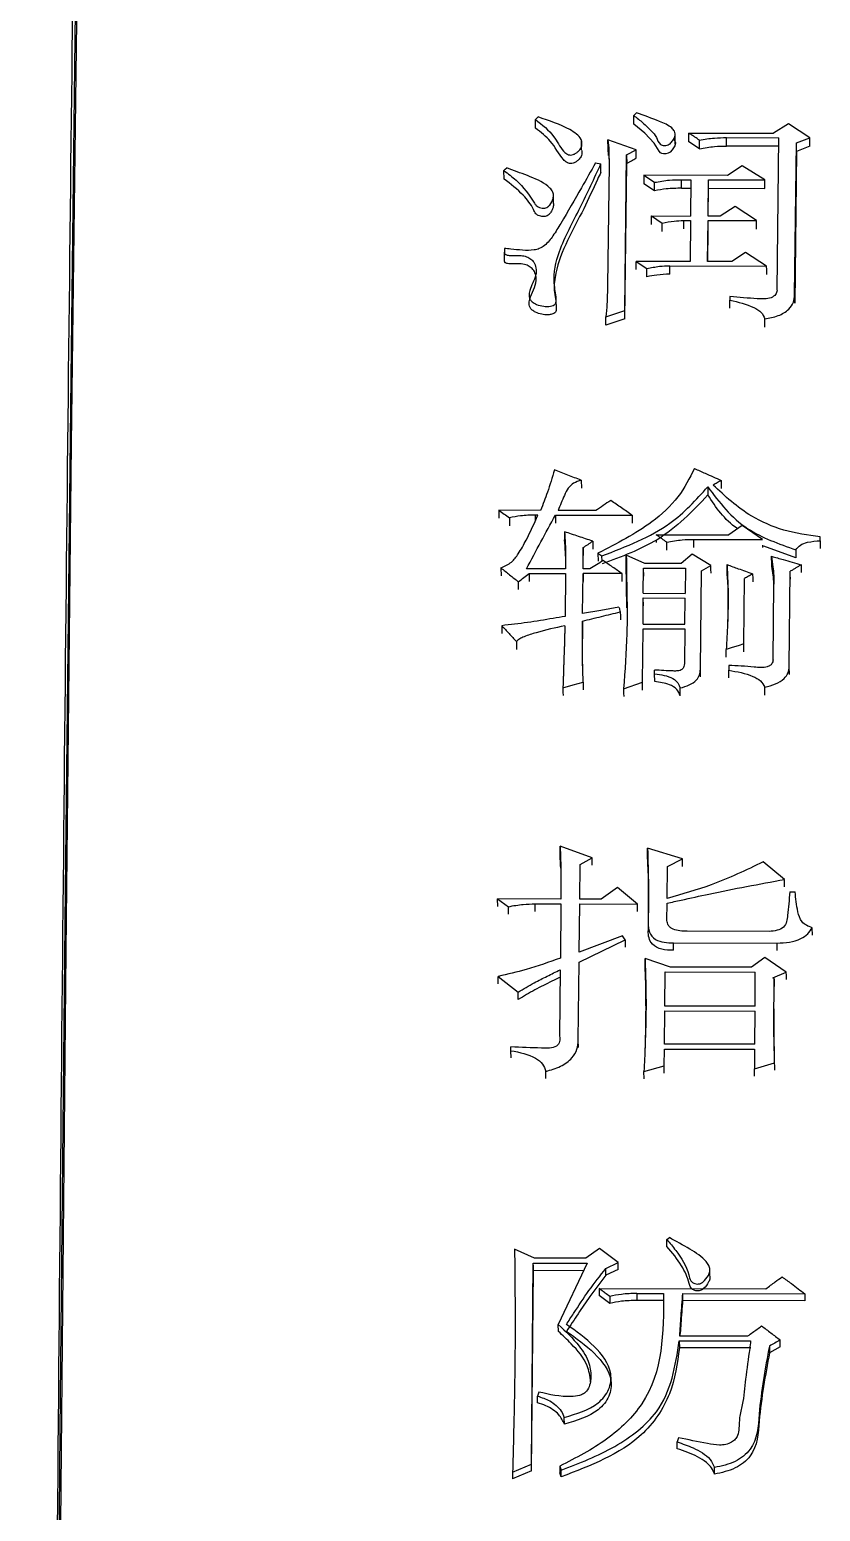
# Model space of a CAD drawing. Header units: millimetres. Extents: x 2448 to 4397, y 790 to 2168.
# Drawn here: x 2844.14 to 2849.86, y 1988.62 to 1999.34 of the extents above; entities that cross this region are included whole.
import ezdxf

# ---------------------------------------------------------------- set-up
doc = ezdxf.new("R2010")
doc.units = ezdxf.units.MM

msp = doc.modelspace()

# ---------------------------------------------------------------- linework, layer by layer
at = {"color": 7, "linetype": 'Continuous', "lineweight": 25}
for p, q in [((2847.803, 1998.627), (2847.802, 1998.689)), ((2848.514, 1998.657), (2848.513, 1998.719)), ((2849.632, 1998.659), (2849.524, 1998.59)), ((2849.787, 1998.558), (2849.632, 1998.659)), ((2848.136, 1998.471), (2848.136, 1998.533)), ((2848.53, 1998.471), (2848.326, 1998.542)), ((2848.327, 1998.48), (2848.326, 1998.542)), ((2848.813, 1998.51), (2848.813, 1998.572)), ((2848.911, 1998.591), (2849.524, 1998.59)), ((2848.911, 1998.529), (2848.911, 1998.591)), ((2848.989, 1998.478), (2848.911, 1998.529)), ((2848.989, 1998.478), (2848.988, 1998.54)), ((2849.183, 1998.559), (2849.563, 1998.558)), ((2849.184, 1998.497), (2849.183, 1998.559)), ((2849.55, 1997.454), (2849.563, 1998.558)), ((2849.676, 1997.421), (2849.689, 1998.52)), ((2849.689, 1998.52), (2849.787, 1998.558)), ((2849.689, 1998.458), (2849.689, 1998.52)), ((2848.331, 1998.43), (2848.327, 1998.48)), ((2848.449, 1997.307), (2848.461, 1998.433)), ((2848.461, 1998.433), (2848.53, 1998.471)), ((2848.461, 1998.433), (2848.462, 1998.371)), ((2849.563, 1998.496), (2849.184, 1998.497)), ((2849.689, 1998.458), (2849.677, 1997.361)), ((2849.787, 1998.496), (2849.689, 1998.458)), ((2847.575, 1998.259), (2847.574, 1998.32)), ((2848.237, 1998.376), (2848.276, 1998.37)), ((2848.276, 1998.308), (2848.276, 1998.37)), ((2848.334, 1998.363), (2848.324, 1997.489)), ((2848.449, 1997.246), (2848.462, 1998.371)), ((2849.298, 1998.355), (2849.19, 1998.285)), ((2849.462, 1998.252), (2849.298, 1998.355)), ((2848.586, 1998.286), (2848.663, 1998.235)), ((2849.19, 1998.285), (2848.586, 1998.286)), ((2848.664, 1998.174), (2848.587, 1998.225)), ((2848.664, 1998.174), (2848.663, 1998.235)), ((2848.858, 1998.254), (2848.926, 1998.254)), ((2848.859, 1998.192), (2848.858, 1998.254)), ((2848.926, 1998.254), (2848.923, 1997.991)), ((2849.05, 1997.991), (2849.053, 1998.253)), ((2849.053, 1998.253), (2849.462, 1998.252)), ((2849.054, 1998.192), (2849.053, 1998.253)), ((2847.933, 1998.081), (2847.933, 1998.143)), ((2848.859, 1998.192), (2848.926, 1998.192)), ((2849.051, 1997.991), (2849.054, 1998.192)), ((2849.054, 1998.192), (2849.462, 1998.191)), ((2848.641, 1997.992), (2848.718, 1997.94)), ((2848.641, 1997.992), (2848.923, 1997.991)), ((2848.642, 1997.93), (2848.641, 1997.992)), ((2849.138, 1997.99), (2849.05, 1997.991)), ((2849.246, 1998.061), (2849.138, 1997.99)), ((2849.4, 1997.958), (2849.246, 1998.061)), ((2848.874, 1997.959), (2848.923, 1997.959)), ((2848.875, 1997.898), (2848.874, 1997.959)), ((2848.923, 1997.959), (2848.92, 1997.662)), ((2849.046, 1997.662), (2849.05, 1997.959)), ((2849.048, 1997.662), (2849.05, 1997.897)), ((2849.05, 1997.959), (2849.4, 1997.958)), ((2847.577, 1997.756), (2847.577, 1997.73)), ((2847.578, 1997.669), (2847.577, 1997.73)), ((2848.53, 1997.663), (2848.608, 1997.611)), ((2848.92, 1997.662), (2848.53, 1997.663)), ((2848.531, 1997.603), (2848.53, 1997.663)), ((2849.222, 1997.662), (2849.046, 1997.662)), ((2849.32, 1997.726), (2849.222, 1997.662)), ((2849.474, 1997.629), (2849.32, 1997.726)), ((2848.773, 1997.63), (2849.474, 1997.629)), ((2848.774, 1997.57), (2848.773, 1997.63)), ((2849.209, 1997.409), (2849.209, 1997.383)), ((2849.209, 1997.323), (2849.209, 1997.383)), ((2849.677, 1997.361), (2849.676, 1997.421)), ((2848.312, 1997.261), (2848.449, 1997.307)), ((2848.312, 1997.201), (2848.312, 1997.261)), ((2848.449, 1997.246), (2848.312, 1997.201)), ((2848.133, 1996.079), (2848.134, 1996.021)), ((2847.839, 1995.86), (2847.537, 1995.861)), ((2847.537, 1995.861), (2847.538, 1995.803)), ((2848.238, 1995.859), (2847.966, 1995.86)), ((2847.615, 1995.807), (2847.615, 1995.749)), ((2847.819, 1995.827), (2847.8, 1995.827)), ((2847.8, 1995.827), (2847.8, 1995.786)), ((2847.946, 1995.826), (2848.501, 1995.825)), ((2849.298, 1995.75), (2849.2, 1995.683)), ((2849.443, 1995.649), (2849.298, 1995.75)), ((2848.013, 1995.706), (2848.013, 1995.648)), ((2848.674, 1995.684), (2849.2, 1995.683)), ((2848.675, 1995.646), (2848.675, 1995.627)), ((2848.752, 1995.572), (2848.752, 1995.63)), ((2848.947, 1995.65), (2849.443, 1995.649)), ((2848.947, 1995.593), (2848.947, 1995.65)), ((2849.862, 1995.641), (2849.862, 1995.668)), ((2849.863, 1995.61), (2849.862, 1995.668)), ((2849.862, 1995.641), (2849.862, 1995.584)), ((2848.146, 1995.437), (2848.148, 1995.591)), ((2848.254, 1995.551), (2848.283, 1995.531)), ((2848.254, 1995.551), (2848.255, 1995.494)), ((2848.284, 1995.492), (2848.283, 1995.531)), ((2848.594, 1995.476), (2848.459, 1995.537)), ((2848.936, 1995.543), (2848.857, 1995.476)), ((2849.071, 1995.462), (2848.936, 1995.543)), ((2849.444, 1995.608), (2849.444, 1995.591)), ((2849.686, 1995.517), (2849.453, 1995.602)), ((2849.511, 1995.47), (2849.51, 1995.528)), ((2847.552, 1995.445), (2847.553, 1995.388)), ((2848.02, 1995.437), (2847.737, 1995.438)), ((2848.195, 1995.437), (2848.146, 1995.437)), ((2848.463, 1995.156), (2848.459, 1995.479)), ((2848.582, 1995.261), (2848.584, 1995.443)), ((2848.584, 1995.443), (2848.886, 1995.442)), ((2848.585, 1995.385), (2848.584, 1995.443)), ((2848.857, 1995.476), (2848.594, 1995.476)), ((2848.886, 1995.442), (2848.884, 1995.26)), ((2848.995, 1994.711), (2849.003, 1995.422)), ((2849.003, 1995.422), (2849.071, 1995.462)), ((2849.189, 1995.411), (2849.188, 1995.468)), ((2849.19, 1995.36), (2849.189, 1995.411)), ((2849.638, 1994.73), (2849.645, 1995.42)), ((2847.756, 1995.404), (2848.019, 1995.404)), ((2848.019, 1995.404), (2848.016, 1995.093)), ((2848.143, 1995.113), (2848.146, 1995.403)), ((2848.428, 1995.403), (2848.146, 1995.403)), ((2848.146, 1995.403), (2848.146, 1995.346)), ((2848.429, 1995.346), (2848.428, 1995.403)), ((2849.309, 1994.894), (2849.314, 1995.367)), ((2849.522, 1994.778), (2849.527, 1995.326)), ((2848.58, 1995.038), (2848.582, 1995.227)), ((2848.582, 1995.261), (2848.884, 1995.26)), ((2848.582, 1995.227), (2848.884, 1995.226)), ((2848.583, 1995.17), (2848.582, 1995.227)), ((2848.882, 1995.037), (2848.884, 1995.226)), ((2848.143, 1995.002), (2848.142, 1994.932)), ((2848.576, 1994.616), (2848.58, 1995.004)), ((2848.58, 1995.038), (2848.882, 1995.037)), ((2848.58, 1995.004), (2848.882, 1995.003)), ((2848.58, 1994.947), (2848.58, 1995.004)), ((2848.882, 1995.003), (2848.879, 1994.752)), ((2849.182, 1994.797), (2849.182, 1994.853)), ((2848.664, 1994.678), (2848.664, 1994.705)), ((2848.665, 1994.622), (2848.664, 1994.678)), ((2848.996, 1994.655), (2848.995, 1994.711)), ((2849.2, 1994.738), (2849.2, 1994.704)), ((2849.2, 1994.648), (2849.2, 1994.704)), ((2849.639, 1994.673), (2849.638, 1994.73)), ((2848.147, 1994.617), (2848.148, 1994.561)), ((2848.439, 1994.569), (2848.576, 1994.616)), ((2848.849, 1994.519), (2848.848, 1994.575)), ((2848.213, 1993.346), (2847.98, 1993.43)), ((2847.983, 1993.282), (2847.98, 1993.375)), ((2848.865, 1993.338), (2848.613, 1993.415)), ((2848.122, 1993.047), (2848.125, 1993.298)), ((2848.125, 1993.298), (2848.213, 1993.346)), ((2848.616, 1993.257), (2848.613, 1993.36)), ((2848.755, 1993.052), (2848.757, 1993.282)), ((2848.757, 1993.282), (2848.865, 1993.338)), ((2848.758, 1993.228), (2848.757, 1993.282)), ((2849.603, 1993.19), (2849.449, 1993.316)), ((2848.396, 1993.13), (2848.278, 1993.046)), ((2848.54, 1993.011), (2848.396, 1993.13)), ((2849.641, 1993.099), (2849.68, 1993.099)), ((2847.528, 1993.048), (2847.606, 1992.992)), ((2847.986, 1993.047), (2847.528, 1993.048)), ((2847.529, 1992.994), (2847.528, 1993.048)), ((2847.606, 1992.938), (2847.606, 1992.992)), ((2847.801, 1993.013), (2847.986, 1993.012)), ((2847.801, 1992.958), (2847.801, 1993.013)), ((2847.986, 1993.012), (2847.982, 1992.62)), ((2848.118, 1992.662), (2848.122, 1993.012)), ((2848.278, 1993.046), (2848.122, 1993.047)), ((2848.122, 1993.012), (2848.54, 1993.011)), ((2848.753, 1992.892), (2848.755, 1993.017)), ((2848.617, 1992.871), (2848.618, 1992.817)), ((2849.805, 1992.787), (2849.804, 1992.84)), ((2848.431, 1992.78), (2848.118, 1992.662)), ((2848.118, 1992.591), (2848.45, 1992.752)), ((2848.45, 1992.752), (2848.431, 1992.78)), ((2848.801, 1992.73), (2849.55, 1992.729)), ((2848.801, 1992.677), (2848.801, 1992.73)), ((2849.493, 1992.813), (2848.899, 1992.814)), ((2849.551, 1992.675), (2849.55, 1992.729)), ((2849.462, 1992.624), (2849.364, 1992.554)), ((2849.616, 1992.518), (2849.462, 1992.624)), ((2847.981, 1992.535), (2847.976, 1992.055)), ((2848.112, 1992.027), (2848.118, 1992.591)), ((2848.779, 1992.555), (2848.595, 1992.618)), ((2848.738, 1992.273), (2848.74, 1992.52)), ((2848.74, 1992.52), (2849.392, 1992.518)), ((2848.741, 1992.466), (2848.74, 1992.52)), ((2849.364, 1992.554), (2848.779, 1992.555)), ((2849.39, 1992.272), (2849.392, 1992.518)), ((2849.519, 1992.476), (2849.616, 1992.518)), ((2847.533, 1992.487), (2847.678, 1992.374)), ((2847.533, 1992.434), (2847.533, 1992.487)), ((2849.528, 1992.469), (2849.519, 1992.476)), ((2848.735, 1991.997), (2848.738, 1992.238)), ((2849.39, 1992.272), (2848.738, 1992.273)), ((2848.738, 1992.238), (2849.39, 1992.236)), ((2848.738, 1992.185), (2848.738, 1992.238)), ((2849.388, 1991.996), (2849.39, 1992.236)), ((2847.625, 1991.95), (2847.625, 1991.978)), ((2848.113, 1991.974), (2848.112, 1992.027)), ((2849.388, 1991.996), (2848.735, 1991.997)), ((2847.626, 1991.897), (2847.625, 1991.95)), ((2848.734, 1991.841), (2848.735, 1991.962)), ((2848.735, 1991.962), (2849.387, 1991.96)), ((2848.736, 1991.909), (2848.735, 1991.962)), ((2849.387, 1991.96), (2849.386, 1991.818)), ((2847.877, 1991.748), (2847.877, 1991.8)), ((2848.587, 1991.799), (2848.734, 1991.841)), ((2848.588, 1991.746), (2848.587, 1991.799)), ((2849.386, 1991.818), (2849.532, 1991.861)), ((2849.386, 1991.766), (2849.386, 1991.818)), ((2848.752, 1990.583), (2848.771, 1990.597)), ((2847.796, 1990.448), (2847.651, 1990.513)), ((2848.264, 1990.519), (2848.166, 1990.447)), ((2848.4, 1990.417), (2848.264, 1990.519)), ((2847.774, 1988.958), (2847.786, 1990.412)), ((2847.786, 1990.412), (2848.176, 1990.411)), ((2848.166, 1990.447), (2847.796, 1990.448)), ((2848.176, 1990.411), (2847.967, 1989.968)), ((2848.312, 1990.374), (2848.4, 1990.417)), ((2849.062, 1990.371), (2849.062, 1990.375)), ((2847.774, 1988.909), (2847.787, 1990.361)), ((2847.787, 1990.361), (2848.152, 1990.36)), ((2848.4, 1990.367), (2848.312, 1990.324)), ((2849.063, 1990.324), (2849.062, 1990.359)), ((2848.262, 1990.229), (2849.469, 1990.227)), ((2848.34, 1990.121), (2848.262, 1990.179)), ((2848.339, 1990.171), (2848.34, 1990.121)), ((2848.534, 1990.192), (2848.729, 1990.192)), ((2848.534, 1990.192), (2848.535, 1990.142)), ((2848.865, 1990.192), (2849.751, 1990.19)), ((2848.865, 1990.192), (2848.866, 1990.141)), ((2848.729, 1990.142), (2848.535, 1990.142)), ((2849.751, 1990.14), (2848.866, 1990.141)), ((2847.968, 1989.918), (2847.967, 1989.968)), ((2848.842, 1989.85), (2849.358, 1989.849)), ((2848.842, 1989.85), (2848.843, 1989.8)), ((2848.843, 1989.886), (2849.339, 1989.885)), ((2849.359, 1989.799), (2848.843, 1989.8)), ((2849.494, 1989.812), (2849.495, 1989.762)), ((2849.573, 1989.806), (2849.495, 1989.762)), ((2848.349, 1989.534), (2848.349, 1989.584)), ((2847.827, 1989.479), (2847.817, 1989.45)), ((2847.817, 1989.401), (2847.817, 1989.45)), ((2848.011, 1989.247), (2848.01, 1989.296)), ((2848.836, 1989.147), (2848.826, 1989.118)), ((2847.637, 1988.899), (2847.774, 1988.958)), ((2847.774, 1988.909), (2847.637, 1988.851)), ((2847.978, 1988.943), (2847.987, 1988.913)), ((2847.988, 1988.865), (2847.979, 1988.894)), ((2847.988, 1988.865), (2847.987, 1988.913)), ((2849.098, 1988.884), (2849.097, 1988.933))]:
    msp.add_line(p, q, dxfattribs=at)
at = {"color": 7, "linetype": 'Continuous', "lineweight": 25, "flags": 128}
for points in [[(2845.013, 2019.676), (2844.964, 2019.508), (2844.914, 2019.006), (2844.864, 2018.17), (2844.814, 2017.007), (2844.764, 2015.519), (2844.715, 2013.716), (2844.667, 2011.604), (2844.619, 2009.195), (2844.572, 2006.499), (2844.527, 2003.528), (2844.483, 2000.297), (2844.441, 1996.821), (2844.401, 1993.115), (2844.363, 1989.198), (2844.328, 1985.087), (2844.295, 1980.802), (2844.264, 1976.362), (2844.236, 1971.789), (2844.212, 1967.103), (2844.19, 1962.326), (2844.171, 1957.481), (2844.156, 1952.591), (2844.144, 1947.677)], [(2845.011, 2018.975), (2844.963, 2018.809), (2844.914, 2018.311), (2844.864, 2017.484), (2844.815, 2016.332), (2844.765, 2014.859), (2844.717, 2013.073), (2844.668, 2010.982), (2844.621, 2008.596), (2844.575, 2005.926), (2844.53, 2002.985), (2844.487, 1999.785), (2844.445, 1996.343), (2844.406, 1992.673), (2844.368, 1988.794), (2844.333, 1984.723), (2844.3, 1980.48), (2844.27, 1976.083), (2844.243, 1971.554), (2844.218, 1966.914), (2844.205, 1964.249)], [(2848.513, 1998.719), (2848.523, 1998.728), (2848.533, 1998.738)], [(2847.802, 1998.689), (2847.807, 1998.694), (2847.815, 1998.701), (2847.822, 1998.708)], [(2848.802, 1998.55), (2848.806, 1998.546), (2848.814, 1998.522), (2848.81, 1998.5), (2848.791, 1998.469), (2848.777, 1998.453), (2848.763, 1998.445), (2848.745, 1998.44), (2848.728, 1998.44), (2848.716, 1998.443), (2848.706, 1998.449), (2848.696, 1998.461), (2848.661, 1998.519), (2848.594, 1998.591), (2848.514, 1998.657), (2848.514, 1998.657)], [(2849.787, 1998.496), (2849.787, 1998.53), (2849.787, 1998.558)], [(2848.53, 1998.409), (2848.53, 1998.444), (2848.53, 1998.471)], [(2847.574, 1998.32), (2847.584, 1998.33), (2847.594, 1998.34)], [(2848.586, 1998.286), (2848.586, 1998.252), (2848.587, 1998.225)], [(2849.462, 1998.191), (2849.462, 1998.225), (2849.462, 1998.252)], [(2848.719, 1997.879), (2848.719, 1997.894), (2848.719, 1997.909), (2848.718, 1997.94)], [(2849.05, 1997.897), (2849.05, 1997.932), (2849.05, 1997.959)], [(2849.401, 1997.897), (2849.4, 1997.931), (2849.4, 1997.958)], [(2848.608, 1997.551), (2848.608, 1997.566), (2848.608, 1997.581), (2848.608, 1997.611)], [(2849.475, 1997.568), (2849.475, 1997.602), (2849.474, 1997.629)], [(2848.449, 1997.246), (2848.449, 1997.28), (2848.449, 1997.307)], [(2849.461, 1997.186), (2849.461, 1997.203), (2849.461, 1997.22), (2849.46, 1997.246)], [(2849.146, 1996.077), (2849.146, 1996.044), (2849.146, 1996.019)], [(2849.048, 1996.031), (2849.048, 1996.01), (2849.049, 1995.973)], [(2847.946, 1995.826), (2847.946, 1995.794), (2847.946, 1995.768)], [(2848.501, 1995.825), (2848.501, 1995.792), (2848.501, 1995.767)], [(2848.216, 1995.638), (2848.217, 1995.606), (2848.217, 1995.581)], [(2848.148, 1995.591), (2848.148, 1995.559), (2848.148, 1995.534)], [(2848.459, 1995.48), (2848.459, 1995.512), (2848.459, 1995.537)], [(2849.686, 1995.575), (2849.686, 1995.546), (2849.686, 1995.517)], [(2849.003, 1995.364), (2849.003, 1995.396), (2849.003, 1995.422)], [(2849.072, 1995.405), (2849.071, 1995.436), (2849.071, 1995.462)], [(2849.646, 1995.363), (2849.645, 1995.395), (2849.645, 1995.42)], [(2849.724, 1995.467), (2849.724, 1995.435), (2849.724, 1995.41)], [(2847.678, 1995.344), (2847.678, 1995.311), (2847.678, 1995.287)], [(2847.756, 1995.404), (2847.757, 1995.372), (2847.757, 1995.347)], [(2849.314, 1995.31), (2849.314, 1995.342), (2849.314, 1995.367)], [(2849.372, 1995.401), (2849.373, 1995.368), (2849.373, 1995.343)], [(2848.406, 1995.16), (2848.274, 1995.137), (2848.143, 1995.113)], [(2848.415, 1995.126), (2848.416, 1995.094), (2848.416, 1995.069)], [(2847.558, 1995.026), (2847.558, 1994.994), (2847.558, 1994.97)], [(2848.142, 1995.059), (2848.143, 1995.027), (2848.143, 1995.002)], [(2847.664, 1994.911), (2847.664, 1994.889), (2847.664, 1994.871), (2847.664, 1994.854)], [(2849.309, 1994.894), (2849.267, 1994.881), (2849.224, 1994.867), (2849.182, 1994.853)], [(2849.309, 1994.837), (2849.309, 1994.869), (2849.309, 1994.894)], [(2848.001, 1994.577), (2848.074, 1994.597), (2848.147, 1994.617)], [(2848.001, 1994.577), (2848.001, 1994.545), (2848.002, 1994.521)], [(2848.439, 1994.569), (2848.439, 1994.537), (2848.44, 1994.513)], [(2848.576, 1994.56), (2848.576, 1994.592), (2848.576, 1994.616)], [(2849.462, 1994.524), (2849.462, 1994.54), (2849.462, 1994.556), (2849.461, 1994.58)], [(2847.98, 1993.376), (2847.98, 1993.406), (2847.98, 1993.43)], [(2848.613, 1993.36), (2848.613, 1993.391), (2848.613, 1993.415)], [(2848.125, 1993.243), (2848.125, 1993.274), (2848.125, 1993.298)], [(2848.213, 1993.292), (2848.213, 1993.322), (2848.213, 1993.346)], [(2848.865, 1993.283), (2848.865, 1993.314), (2848.865, 1993.338)], [(2849.604, 1993.136), (2849.604, 1993.166), (2849.603, 1993.19)], [(2848.122, 1992.958), (2848.122, 1992.988), (2848.122, 1993.012)], [(2848.541, 1992.957), (2848.541, 1992.987), (2848.54, 1993.011)], [(2848.755, 1992.964), (2848.755, 1992.994), (2848.755, 1993.017)], [(2848.45, 1992.752), (2848.451, 1992.722), (2848.451, 1992.698)], [(2848.118, 1992.538), (2848.118, 1992.568), (2848.118, 1992.591)], [(2848.596, 1992.565), (2848.595, 1992.595), (2848.595, 1992.618)], [(2849.617, 1992.464), (2849.617, 1992.494), (2849.616, 1992.518)], [(2849.528, 1992.469), (2849.529, 1992.439), (2849.529, 1992.415)], [(2847.678, 1992.321), (2847.678, 1992.351), (2847.678, 1992.374)], [(2848.734, 1991.788), (2848.734, 1991.818), (2848.734, 1991.841)], [(2849.533, 1991.808), (2849.533, 1991.837), (2849.532, 1991.861)], [(2848.752, 1990.532), (2848.752, 1990.55), (2848.752, 1990.566), (2848.752, 1990.583)], [(2847.787, 1990.361), (2847.787, 1990.389), (2847.786, 1990.412)], [(2848.312, 1990.324), (2848.312, 1990.352), (2848.312, 1990.374)], [(2848.4, 1990.367), (2848.4, 1990.395), (2848.4, 1990.417)], [(2848.262, 1990.229), (2848.262, 1990.201), (2848.262, 1990.179)], [(2849.751, 1990.19), (2849.751, 1990.162), (2849.751, 1990.14)], [(2849.573, 1989.806), (2849.573, 1989.834), (2849.573, 1989.856)], [(2848.827, 1989.069), (2848.827, 1989.089), (2848.827, 1989.103), (2848.826, 1989.118)], [(2847.637, 1988.899), (2847.637, 1988.872), (2847.637, 1988.851)], [(2847.774, 1988.909), (2847.774, 1988.937), (2847.774, 1988.958)], [(2847.978, 1988.943), (2847.978, 1988.923), (2847.978, 1988.909), (2847.979, 1988.894)]]:
    msp.add_lwpolyline(points, dxfattribs=at)
at = {"color": 7, "linetype": 'Continuous', "lineweight": 25}
for points, knots in [([(2844.203, 1964.251), (2844.205, 1964.71), (2844.213, 1967.005), (2844.231, 1971.095), (2844.26, 1976.414), (2844.295, 1982.086), (2844.34, 1987.994), (2844.394, 1993.967), (2844.453, 1999.443), (2844.517, 2004.331), (2844.585, 2008.591), (2844.649, 2011.858), (2844.709, 2014.274), (2844.763, 2016.022), (2844.815, 2017.294), (2844.865, 2018.151), (2844.897, 2018.403), (2844.912, 2018.529)], [0, 0, 0, 0, 0.015982, 0.079971, 0.143956, 0.207938, 0.29112, 0.374568, 0.45775, 0.540927, 0.624368, 0.707543, 0.76895, 0.830357, 0.891763, 0.945879, 1, 1, 1, 1]), ([(2848.513, 1998.719), (2848.536, 1998.701), (2848.581, 1998.667), (2848.634, 1998.613), (2848.682, 1998.563), (2848.689, 1998.518), (2848.718, 1998.503), (2848.732, 1998.501), (2848.747, 1998.502), (2848.763, 1998.506), (2848.781, 1998.518), (2848.796, 1998.539), (2848.811, 1998.563), (2848.815, 1998.586), (2848.807, 1998.608), (2848.775, 1998.644), (2848.677, 1998.687), (2848.588, 1998.718), (2848.533, 1998.738)], [0, 0, 0, 0, 0.11025, 0.220613, 0.306365, 0.392066, 0.407422, 0.422691, 0.438422, 0.457312, 0.47661, 0.520447, 0.566361, 0.595994, 0.625591, 0.668033, 0.79212, 1, 1, 1, 1]), ([(2847.802, 1998.689), (2847.851, 1998.651), (2847.938, 1998.583), (2847.979, 1998.486), (2848.022, 1998.444), (2848.04, 1998.434), (2848.057, 1998.431), (2848.077, 1998.435), (2848.095, 1998.445), (2848.116, 1998.461), (2848.134, 1998.484), (2848.14, 1998.515), (2848.133, 1998.551), (2848.101, 1998.587), (2848, 1998.647), (2847.901, 1998.681), (2847.822, 1998.708)], [0, 0, 0, 0, 0.207445, 0.367023, 0.400476, 0.416337, 0.431069, 0.451264, 0.473853, 0.497027, 0.538182, 0.578155, 0.61945, 0.68156, 0.746314, 1, 1, 1, 1]), ([(2848.135, 1998.468), (2848.137, 1998.463), (2848.14, 1998.448), (2848.134, 1998.422), (2848.117, 1998.399), (2848.096, 1998.383), (2848.077, 1998.374), (2848.058, 1998.369), (2848.04, 1998.373), (2848.022, 1998.382), (2847.971, 1998.434), (2847.928, 1998.53), (2847.841, 1998.597), (2847.803, 1998.627)], [0, 0, 0, 0, 0.035562, 0.102229, 0.170886, 0.209559, 0.247268, 0.280992, 0.305593, 0.332071, 0.387895, 0.727067, 1, 1, 1, 1]), ([(2848.326, 1998.542), (2848.329, 1998.517), (2848.333, 1998.474), (2848.334, 1998.415), (2848.334, 1998.381), (2848.334, 1998.363)], [0, 0, 0, 0, 0.424764, 0.712353, 1, 1, 1, 1]), ([(2848.988, 1998.54), (2848.977, 1998.548), (2848.959, 1998.56), (2848.933, 1998.577), (2848.918, 1998.586), (2848.911, 1998.591)], [0, 0, 0, 0, 0.429625, 0.714812, 1, 1, 1, 1]), ([(2848.988, 1998.54), (2849.024, 1998.546), (2849.088, 1998.558), (2849.154, 1998.558), (2849.183, 1998.559)], [0, 0, 0, 0, 0.558776, 1, 1, 1, 1]), ([(2848.332, 1998.431), (2848.332, 1998.426), (2848.333, 1998.418), (2848.334, 1998.403), (2848.334, 1998.395)], [0, 0, 0, 0, 0.471787, 1, 1, 1, 1]), ([(2848.989, 1998.478), (2849.025, 1998.485), (2849.089, 1998.496), (2849.155, 1998.497), (2849.184, 1998.497)], [0, 0, 0, 0, 0.558764, 1, 1, 1, 1]), ([(2847.574, 1998.32), (2847.604, 1998.298), (2847.696, 1998.228), (2847.763, 1998.137), (2847.805, 1998.068), (2847.821, 1998.056), (2847.84, 1998.049), (2847.86, 1998.047), (2847.878, 1998.05), (2847.893, 1998.057), (2847.915, 1998.079), (2847.93, 1998.111), (2847.935, 1998.149), (2847.921, 1998.181), (2847.865, 1998.234), (2847.748, 1998.283), (2847.644, 1998.321), (2847.594, 1998.34)], [0, 0, 0, 0, 0.119808, 0.362714, 0.384884, 0.403722, 0.422541, 0.442763, 0.457199, 0.471691, 0.493109, 0.555254, 0.595863, 0.636527, 0.677966, 0.845448, 1, 1, 1, 1]), ([(2848.237, 1998.376), (2848.203, 1998.316), (2848.121, 1998.17), (2848.018, 1997.993), (2847.934, 1997.852), (2847.884, 1997.788), (2847.834, 1997.754), (2847.75, 1997.735), (2847.664, 1997.749), (2847.593, 1997.755), (2847.577, 1997.756)], [0, 0, 0, 0, 0.222412, 0.541081, 0.653754, 0.747275, 0.787579, 0.820297, 0.961594, 1, 1, 1, 1]), ([(2847.577, 1997.73), (2847.577, 1997.727), (2847.577, 1997.722), (2847.581, 1997.715), (2847.588, 1997.711), (2847.603, 1997.706), (2847.641, 1997.705), (2847.688, 1997.709), (2847.738, 1997.698), (2847.77, 1997.681), (2847.795, 1997.653), (2847.81, 1997.612), (2847.805, 1997.541), (2847.764, 1997.477), (2847.754, 1997.418), (2847.76, 1997.389), (2847.779, 1997.367), (2847.814, 1997.348), (2847.856, 1997.337), (2847.895, 1997.336), (2847.92, 1997.34), (2847.936, 1997.346), (2847.946, 1997.355), (2847.953, 1997.37), (2847.952, 1997.421), (2847.923, 1997.543), (2847.975, 1997.773), (2848.13, 1998.051), (2848.227, 1998.264), (2848.276, 1998.37)], [0, 0, 0, 0, 0.0052428, 0.0088119, 0.0123894, 0.0172583, 0.0298938, 0.0614916, 0.0792114, 0.097026, 0.1135127, 0.138259, 0.1710353, 0.2386743, 0.2617878, 0.2757153, 0.289765, 0.3069364, 0.3314566, 0.3476443, 0.3575625, 0.3649093, 0.3710978, 0.3772725, 0.3929236, 0.4604534, 0.5968423, 0.798417, 1, 1, 1, 1]), ([(2848.276, 1998.308), (2848.267, 1998.291), (2848.225, 1998.203), (2848.117, 1997.96), (2847.96, 1997.701), (2847.931, 1997.453), (2847.953, 1997.364), (2847.953, 1997.31), (2847.947, 1997.295), (2847.936, 1997.286), (2847.918, 1997.278), (2847.887, 1997.275), (2847.846, 1997.279), (2847.806, 1997.291), (2847.777, 1997.309), (2847.761, 1997.328), (2847.754, 1997.356), (2847.765, 1997.423), (2847.814, 1997.494), (2847.806, 1997.569), (2847.787, 1997.604), (2847.759, 1997.628), (2847.721, 1997.643), (2847.68, 1997.646), (2847.646, 1997.645), (2847.621, 1997.644), (2847.603, 1997.646), (2847.591, 1997.649), (2847.583, 1997.653), (2847.579, 1997.659), (2847.577, 1997.665), (2847.578, 1997.668), (2847.578, 1997.669)], [0, 0, 0, 0, 0.033613, 0.168016, 0.46091, 0.534268, 0.607708, 0.621577, 0.628483, 0.635455, 0.643211, 0.655153, 0.675417, 0.696944, 0.711698, 0.724171, 0.736599, 0.760592, 0.843792, 0.871724, 0.893184, 0.910347, 0.927548, 0.948677, 0.962951, 0.972328, 0.982041, 0.986446, 0.990201, 0.993975, 0.998552, 1, 1, 1, 1]), ([(2848.462, 1998.371), (2848.467, 1998.375), (2848.479, 1998.381), (2848.502, 1998.394), (2848.519, 1998.403), (2848.53, 1998.409)], [0, 0, 0, 0, 0.25013, 0.500259, 1, 1, 1, 1]), ([(2847.932, 1998.081), (2847.932, 1998.072), (2847.931, 1998.05), (2847.917, 1998.024), (2847.902, 1998.003), (2847.888, 1997.993), (2847.873, 1997.988), (2847.857, 1997.986), (2847.839, 1997.989), (2847.82, 1997.995), (2847.799, 1998.012), (2847.778, 1998.066), (2847.708, 1998.156), (2847.623, 1998.221), (2847.575, 1998.259)], [0, 0, 0, 0, 0.060259, 0.138923, 0.17703, 0.206684, 0.23026, 0.253753, 0.281096, 0.314391, 0.348773, 0.422178, 0.66904, 1, 1, 1, 1]), ([(2848.663, 1998.235), (2848.699, 1998.241), (2848.763, 1998.253), (2848.829, 1998.253), (2848.858, 1998.254)], [0, 0, 0, 0, 0.558777, 1, 1, 1, 1]), ([(2848.859, 1998.192), (2848.822, 1998.192), (2848.756, 1998.19), (2848.692, 1998.179), (2848.664, 1998.174)], [0, 0, 0, 0, 0.5611545, 1, 1, 1, 1]), ([(2848.718, 1997.94), (2848.747, 1997.946), (2848.798, 1997.956), (2848.851, 1997.958), (2848.874, 1997.959)], [0, 0, 0, 0, 0.558805, 1, 1, 1, 1]), ([(2848.608, 1997.611), (2848.638, 1997.617), (2848.692, 1997.629), (2848.749, 1997.63), (2848.773, 1997.63)], [0, 0, 0, 0, 0.5584671, 1, 1, 1, 1]), ([(2848.774, 1997.57), (2848.742, 1997.569), (2848.686, 1997.567), (2848.632, 1997.556), (2848.608, 1997.551)], [0, 0, 0, 0, 0.561411, 1, 1, 1, 1]), ([(2848.324, 1997.489), (2848.323, 1997.466), (2848.322, 1997.421), (2848.319, 1997.346), (2848.314, 1997.292), (2848.312, 1997.261)], [0, 0, 0, 0, 0.296393, 0.592797, 1, 1, 1, 1]), ([(2849.55, 1997.454), (2849.548, 1997.443), (2849.542, 1997.422), (2849.507, 1997.395), (2849.457, 1997.391), (2849.357, 1997.394), (2849.275, 1997.402), (2849.209, 1997.409)], [0, 0, 0, 0, 0.110295, 0.22516, 0.356136, 0.488604, 1, 1, 1, 1]), ([(2849.209, 1997.383), (2849.268, 1997.368), (2849.35, 1997.348), (2849.441, 1997.297), (2849.454, 1997.262), (2849.46, 1997.246)], [0, 0, 0, 0, 0.57373, 0.792061, 1, 1, 1, 1]), ([(2849.46, 1997.246), (2849.494, 1997.252), (2849.559, 1997.265), (2849.634, 1997.309), (2849.672, 1997.366), (2849.675, 1997.403), (2849.676, 1997.421)], [0, 0, 0, 0, 0.293489, 0.575839, 0.789536, 1, 1, 1, 1]), ([(2848.952, 1996.164), (2848.917, 1996.094), (2848.845, 1995.951), (2848.611, 1995.733), (2848.391, 1995.621), (2848.254, 1995.551)], [0, 0, 0, 0, 0.271764, 0.5504411, 1, 1, 1, 1]), ([(2848.952, 1996.164), (2848.978, 1996.152), (2849.023, 1996.132), (2849.088, 1996.103), (2849.126, 1996.086), (2849.146, 1996.077)], [0, 0, 0, 0, 0.399048, 0.699524, 1, 1, 1, 1]), ([(2847.939, 1996.153), (2847.923, 1996.099), (2847.9, 1996.023), (2847.865, 1995.926), (2847.848, 1995.882), (2847.839, 1995.86)], [0, 0, 0, 0, 0.545268, 0.772598, 1, 1, 1, 1]), ([(2848.133, 1996.079), (2848.101, 1996.091), (2848.036, 1996.116), (2847.972, 1996.141), (2847.939, 1996.153)], [0, 0, 0, 0, 0.4999988, 1, 1, 1, 1]), ([(2848.133, 1996.079), (2848.114, 1996.073), (2848.076, 1996.06), (2848.033, 1996.02), (2848.012, 1995.969), (2847.987, 1995.915), (2847.973, 1995.878), (2847.966, 1995.86)], [0, 0, 0, 0, 0.1790381, 0.3504249, 0.5675368, 0.7839105, 1, 1, 1, 1]), ([(2849.146, 1996.077), (2849.136, 1996.072), (2849.116, 1996.06), (2849.097, 1996.049), (2849.087, 1996.044)], [0, 0, 0, 0, 0.500058, 1, 1, 1, 1]), ([(2848.283, 1995.531), (2848.459, 1995.599), (2848.769, 1995.719), (2848.964, 1995.937), (2849.048, 1996.031)], [0, 0, 0, 0, 0.568348, 1, 1, 1, 1]), ([(2849.049, 1995.972), (2848.937, 1995.854), (2848.734, 1995.64), (2848.424, 1995.525), (2848.284, 1995.473)], [0, 0, 0, 0, 0.550473, 1, 1, 1, 1]), ([(2849.048, 1996.031), (2849.132, 1995.919), (2849.286, 1995.717), (2849.562, 1995.619), (2849.686, 1995.575)], [0, 0, 0, 0, 0.550383, 1, 1, 1, 1]), ([(2849.265, 1995.727), (2849.264, 1995.728), (2849.167, 1995.792), (2849.108, 1995.883), (2849.049, 1995.972)], [0, 0, 0, 0, 0.006797, 1, 1, 1, 1]), ([(2849.862, 1995.668), (2849.772, 1995.681), (2849.595, 1995.707), (2849.316, 1995.83), (2849.173, 1995.964), (2849.087, 1996.044)], [0, 0, 0, 0, 0.288048, 0.570259, 1, 1, 1, 1]), ([(2847.537, 1995.861), (2847.55, 1995.852), (2847.576, 1995.834), (2847.602, 1995.816), (2847.615, 1995.807)], [0, 0, 0, 0, 0.4999975, 1, 1, 1, 1]), ([(2848.346, 1995.932), (2848.328, 1995.92), (2848.292, 1995.896), (2848.256, 1995.871), (2848.238, 1995.859)], [0, 0, 0, 0, 0.499999, 1, 1, 1, 1]), ([(2848.501, 1995.825), (2848.475, 1995.843), (2848.423, 1995.879), (2848.372, 1995.914), (2848.346, 1995.932)], [0, 0, 0, 0, 0.5, 1, 1, 1, 1]), ([(2847.552, 1995.445), (2847.58, 1995.457), (2847.633, 1995.482), (2847.686, 1995.558), (2847.751, 1995.67), (2847.793, 1995.766), (2847.819, 1995.827)], [0, 0, 0, 0, 0.1615009, 0.3191117, 0.5643964, 1, 1, 1, 1]), ([(2847.8, 1995.827), (2847.765, 1995.826), (2847.702, 1995.824), (2847.641, 1995.812), (2847.615, 1995.807)], [0, 0, 0, 0, 0.561144, 1, 1, 1, 1]), ([(2847.737, 1995.438), (2847.772, 1995.503), (2847.841, 1995.632), (2847.911, 1995.762), (2847.946, 1995.826)], [0, 0, 0, 0, 0.5, 1, 1, 1, 1]), ([(2848.013, 1995.706), (2848.014, 1995.677), (2848.018, 1995.618), (2848.02, 1995.529), (2848.02, 1995.468), (2848.02, 1995.437)], [0, 0, 0, 0, 0.318524, 0.65916, 1, 1, 1, 1]), ([(2848.216, 1995.638), (2848.182, 1995.649), (2848.114, 1995.672), (2848.047, 1995.694), (2848.013, 1995.706)], [0, 0, 0, 0, 0.499999, 1, 1, 1, 1]), ([(2848.019, 1995.529), (2848.019, 1995.538), (2848.018, 1995.578), (2848.015, 1995.617), (2848.013, 1995.648)], [0, 0, 0, 0, 0.229584, 1, 1, 1, 1]), ([(2848.148, 1995.591), (2848.159, 1995.599), (2848.182, 1995.615), (2848.205, 1995.63), (2848.216, 1995.638)], [0, 0, 0, 0, 0.5, 1, 1, 1, 1]), ([(2848.752, 1995.63), (2848.741, 1995.638), (2848.722, 1995.651), (2848.696, 1995.669), (2848.682, 1995.679), (2848.674, 1995.684)], [0, 0, 0, 0, 0.429625, 0.714812, 1, 1, 1, 1]), ([(2848.752, 1995.63), (2848.789, 1995.637), (2848.853, 1995.649), (2848.919, 1995.65), (2848.947, 1995.65)], [0, 0, 0, 0, 0.576911, 1, 1, 1, 1]), ([(2849.686, 1995.575), (2849.695, 1995.587), (2849.715, 1995.613), (2849.781, 1995.635), (2849.831, 1995.639), (2849.862, 1995.641)], [0, 0, 0, 0, 0.266974, 0.547933, 1, 1, 1, 1]), ([(2848.019, 1995.528), (2848.019, 1995.528), (2848.019, 1995.527), (2848.02, 1995.513), (2848.02, 1995.503)], [0, 0, 0, 0, 0.321361, 1, 1, 1, 1]), ([(2848.459, 1995.537), (2848.46, 1995.442), (2848.464, 1995.253), (2848.467, 1994.931), (2848.449, 1994.702), (2848.439, 1994.569)], [0, 0, 0, 0, 0.2949184, 0.5898514, 1, 1, 1, 1]), ([(2849.51, 1995.528), (2849.513, 1995.503), (2849.52, 1995.457), (2849.526, 1995.389), (2849.527, 1995.347), (2849.527, 1995.326)], [0, 0, 0, 0, 0.378658, 0.689033, 1, 1, 1, 1]), ([(2849.51, 1995.528), (2849.538, 1995.52), (2849.588, 1995.506), (2849.659, 1995.486), (2849.702, 1995.473), (2849.724, 1995.467)], [0, 0, 0, 0, 0.394364, 0.697182, 1, 1, 1, 1]), ([(2847.552, 1995.445), (2847.573, 1995.428), (2847.615, 1995.394), (2847.657, 1995.361), (2847.678, 1995.344)], [0, 0, 0, 0, 0.499825, 1, 1, 1, 1]), ([(2848.293, 1995.497), (2848.276, 1995.487), (2848.244, 1995.467), (2848.211, 1995.447), (2848.195, 1995.437)], [0, 0, 0, 0, 0.499999, 1, 1, 1, 1]), ([(2848.428, 1995.403), (2848.406, 1995.418), (2848.36, 1995.45), (2848.315, 1995.481), (2848.293, 1995.497)], [0, 0, 0, 0, 0.5, 1, 1, 1, 1]), ([(2849.188, 1995.468), (2849.192, 1995.386), (2849.198, 1995.243), (2849.192, 1995.038), (2849.185, 1994.915), (2849.182, 1994.853)], [0, 0, 0, 0, 0.402621, 0.701207, 1, 1, 1, 1]), ([(2849.188, 1995.468), (2849.215, 1995.458), (2849.259, 1995.442), (2849.321, 1995.42), (2849.355, 1995.407), (2849.372, 1995.401)], [0, 0, 0, 0, 0.439782, 0.719891, 1, 1, 1, 1]), ([(2849.527, 1995.293), (2849.527, 1995.311), (2849.526, 1995.349), (2849.519, 1995.408), (2849.513, 1995.45), (2849.511, 1995.47)], [0, 0, 0, 0, 0.30011, 0.649914, 1, 1, 1, 1]), ([(2849.724, 1995.467), (2849.717, 1995.463), (2849.704, 1995.455), (2849.684, 1995.444), (2849.665, 1995.432), (2849.652, 1995.424), (2849.645, 1995.42)], [0, 0, 0, 0, 0.2500001, 0.5000001, 0.7500002, 1, 1, 1, 1]), ([(2847.678, 1995.344), (2847.691, 1995.354), (2847.717, 1995.374), (2847.743, 1995.394), (2847.756, 1995.404)], [0, 0, 0, 0, 0.499998, 1, 1, 1, 1]), ([(2849.191, 1995.367), (2849.191, 1995.367), (2849.191, 1995.367), (2849.192, 1995.33), (2849.196, 1995.19), (2849.193, 1995.097), (2849.192, 1995.045)], [0, 0, 0, 0, 0.013552, 0.041162, 0.461997, 1, 1, 1, 1]), ([(2849.372, 1995.401), (2849.367, 1995.398), (2849.358, 1995.392), (2849.343, 1995.384), (2849.328, 1995.375), (2849.319, 1995.37), (2849.314, 1995.367)], [0, 0, 0, 0, 0.25, 0.5, 0.75, 1, 1, 1, 1]), ([(2848.016, 1995.093), (2847.987, 1995.088), (2847.897, 1995.073), (2847.745, 1995.047), (2847.62, 1995.033), (2847.558, 1995.026)], [0, 0, 0, 0, 0.188148, 0.593758, 1, 1, 1, 1]), ([(2848.142, 1995.059), (2848.188, 1995.07), (2848.279, 1995.093), (2848.37, 1995.115), (2848.415, 1995.126)], [0, 0, 0, 0, 0.5, 1, 1, 1, 1]), ([(2848.406, 1995.16), (2848.408, 1995.154), (2848.411, 1995.143), (2848.414, 1995.132), (2848.415, 1995.126)], [0, 0, 0, 0, 0.5, 1, 1, 1, 1]), ([(2847.558, 1995.026), (2847.575, 1995.007), (2847.611, 1994.969), (2847.646, 1994.93), (2847.664, 1994.911)], [0, 0, 0, 0, 0.500004, 1, 1, 1, 1]), ([(2848.015, 1995.025), (2847.945, 1995.01), (2847.844, 1994.989), (2847.737, 1994.953), (2847.687, 1994.933), (2847.671, 1994.918), (2847.664, 1994.911)], [0, 0, 0, 0, 0.5652134, 0.8116926, 0.9075441, 1, 1, 1, 1]), ([(2848.015, 1995.025), (2848.015, 1995.021), (2848.015, 1995.015), (2848.015, 1995.006), (2848.014, 1994.999), (2848.014, 1994.993), (2848.014, 1994.986), (2848.014, 1994.98), (2848.014, 1994.973), (2848.013, 1994.967), (2848.013, 1994.96), (2848.013, 1994.954), (2848.013, 1994.945), (2848.012, 1994.937), (2848.012, 1994.928), (2848.012, 1994.921), (2848.012, 1994.915), (2848.012, 1994.908), (2848.011, 1994.902), (2848.011, 1994.895), (2848.011, 1994.889), (2848.011, 1994.882), (2848.011, 1994.876), (2848.01, 1994.869), (2848.01, 1994.863), (2848.01, 1994.854), (2848.01, 1994.846), (2848.009, 1994.837), (2848.009, 1994.83), (2848.009, 1994.824), (2848.009, 1994.817), (2848.008, 1994.811), (2848.008, 1994.804), (2848.008, 1994.798), (2848.008, 1994.791), (2848.008, 1994.785), (2848.007, 1994.778), (2848.007, 1994.772), (2848.007, 1994.763), (2848.007, 1994.754), (2848.006, 1994.746), (2848.006, 1994.739), (2848.006, 1994.733), (2848.006, 1994.726), (2848.006, 1994.72), (2848.005, 1994.713), (2848.005, 1994.706), (2848.005, 1994.7), (2848.005, 1994.693), (2848.004, 1994.687), (2848.004, 1994.68), (2848.004, 1994.672), (2848.004, 1994.663), (2848.003, 1994.654), (2848.003, 1994.648), (2848.003, 1994.641), (2848.003, 1994.635), (2848.003, 1994.628), (2848.002, 1994.622), (2848.002, 1994.615), (2848.002, 1994.609), (2848.002, 1994.602), (2848.002, 1994.595), (2848.001, 1994.589), (2848.001, 1994.583), (2848.001, 1994.579), (2848.001, 1994.577)], [0, 0, 0, 0, 0.029047, 0.043572, 0.058097, 0.072622, 0.087147, 0.101672, 0.116197, 0.130722, 0.145247, 0.159772, 0.174297, 0.203346, 0.217871, 0.232396, 0.246921, 0.261446, 0.275971, 0.290496, 0.305021, 0.319546, 0.334071, 0.348596, 0.36312, 0.377645, 0.406695, 0.42122, 0.435745, 0.45027, 0.464795, 0.47932, 0.493845, 0.50837, 0.522895, 0.537419, 0.551944, 0.566469, 0.580994, 0.610044, 0.624569, 0.639094, 0.653619, 0.668144, 0.682669, 0.697194, 0.711718, 0.726243, 0.740768, 0.755293, 0.769818, 0.784343, 0.813393, 0.827918, 0.842443, 0.856968, 0.871493, 0.886017, 0.900542, 0.915067, 0.929592, 0.944117, 0.958642, 0.973167, 0.986584, 1, 1, 1, 1]), ([(2848.147, 1994.617), (2848.146, 1994.665), (2848.142, 1994.762), (2848.141, 1994.91), (2848.142, 1995.009), (2848.142, 1995.059)], [0, 0, 0, 0, 0.321857, 0.660882, 1, 1, 1, 1]), ([(2848.144, 1994.706), (2848.144, 1994.706), (2848.144, 1994.705), (2848.144, 1994.729), (2848.142, 1994.8), (2848.142, 1994.86), (2848.142, 1994.889), (2848.142, 1994.911), (2848.142, 1994.924), (2848.142, 1994.933)], [0, 0, 0, 0, 0.0018457, 0.0147935, 0.4693464, 0.6884932, 0.7816091, 0.8566752, 1, 1, 1, 1]), ([(2849.522, 1994.778), (2849.519, 1994.768), (2849.516, 1994.753), (2849.499, 1994.736), (2849.457, 1994.718), (2849.352, 1994.731), (2849.26, 1994.735), (2849.2, 1994.738)], [0, 0, 0, 0, 0.1007245, 0.1620859, 0.2258121, 0.4889661, 1, 1, 1, 1]), ([(2848.879, 1994.752), (2848.878, 1994.745), (2848.877, 1994.73), (2848.864, 1994.706), (2848.831, 1994.697), (2848.765, 1994.699), (2848.709, 1994.702), (2848.664, 1994.705)], [0, 0, 0, 0, 0.110683, 0.225324, 0.351619, 0.485736, 1, 1, 1, 1]), ([(2848.664, 1994.678), (2848.688, 1994.675), (2848.734, 1994.669), (2848.794, 1994.648), (2848.835, 1994.614), (2848.844, 1994.588), (2848.848, 1994.575)], [0, 0, 0, 0, 0.291035, 0.576122, 0.791533, 1, 1, 1, 1]), ([(2848.848, 1994.575), (2848.871, 1994.581), (2848.916, 1994.594), (2848.966, 1994.628), (2848.992, 1994.67), (2848.994, 1994.697), (2848.995, 1994.711)], [0, 0, 0, 0, 0.29265, 0.574733, 0.788951, 1, 1, 1, 1]), ([(2849.2, 1994.704), (2849.26, 1994.693), (2849.342, 1994.678), (2849.434, 1994.63), (2849.452, 1994.597), (2849.461, 1994.58)], [0, 0, 0, 0, 0.572735, 0.791141, 1, 1, 1, 1]), ([(2849.461, 1994.58), (2849.487, 1994.587), (2849.539, 1994.601), (2849.599, 1994.637), (2849.633, 1994.683), (2849.636, 1994.715), (2849.638, 1994.73)], [0, 0, 0, 0, 0.292226, 0.575379, 0.789681, 1, 1, 1, 1]), ([(2848.849, 1994.519), (2848.842, 1994.535), (2848.83, 1994.569), (2848.761, 1994.609), (2848.701, 1994.616), (2848.665, 1994.621)], [0, 0, 0, 0, 0.265899, 0.544464, 1, 1, 1, 1]), ([(2847.98, 1993.43), (2847.983, 1993.364), (2847.986, 1993.267), (2847.987, 1993.139), (2847.986, 1993.078), (2847.986, 1993.047)], [0, 0, 0, 0, 0.521809, 0.760895, 1, 1, 1, 1]), ([(2848.613, 1993.415), (2848.615, 1993.325), (2848.62, 1993.189), (2848.619, 1993.007), (2848.618, 1992.916), (2848.617, 1992.871)], [0, 0, 0, 0, 0.499854, 0.749917, 1, 1, 1, 1]), ([(2847.984, 1993.282), (2847.984, 1993.282), (2847.984, 1993.283), (2847.985, 1993.26), (2847.986, 1993.202), (2847.986, 1993.141), (2847.986, 1993.121), (2847.986, 1993.109)], [0, 0, 0, 0, 0.034029, 0.064663, 0.52448, 0.730734, 1, 1, 1, 1]), ([(2848.616, 1993.279), (2848.616, 1993.279), (2848.615, 1993.279), (2848.616, 1993.238), (2848.619, 1993.094), (2848.618, 1992.991), (2848.618, 1992.933)], [0, 0, 0, 0, 0.003972, 0.023919, 0.444297, 1, 1, 1, 1]), ([(2849.449, 1993.316), (2849.326, 1993.257), (2849.105, 1993.151), (2848.863, 1993.083), (2848.755, 1993.052)], [0, 0, 0, 0, 0.556398, 1, 1, 1, 1]), ([(2848.755, 1993.017), (2848.788, 1993.025), (2848.889, 1993.047), (2849.17, 1993.109), (2849.421, 1993.156), (2849.603, 1993.19)], [0, 0, 0, 0, 0.119157, 0.35747, 1, 1, 1, 1]), ([(2849.641, 1993.099), (2849.637, 1993.042), (2849.631, 1992.97), (2849.62, 1992.885), (2849.602, 1992.84), (2849.549, 1992.818), (2849.511, 1992.815), (2849.493, 1992.813)], [0, 0, 0, 0, 0.489071, 0.616077, 0.742675, 0.869154, 1, 1, 1, 1]), ([(2849.804, 1992.84), (2849.79, 1992.845), (2849.761, 1992.855), (2849.716, 1992.892), (2849.692, 1992.979), (2849.685, 1993.052), (2849.68, 1993.099)], [0, 0, 0, 0, 0.128343, 0.252808, 0.509044, 1, 1, 1, 1]), ([(2847.606, 1992.992), (2847.642, 1992.999), (2847.706, 1993.011), (2847.772, 1993.012), (2847.801, 1993.013)], [0, 0, 0, 0, 0.558776, 1, 1, 1, 1]), ([(2848.617, 1992.871), (2848.618, 1992.85), (2848.62, 1992.807), (2848.663, 1992.753), (2848.733, 1992.731), (2848.778, 1992.731), (2848.801, 1992.73)], [0, 0, 0, 0, 0.267162, 0.539705, 0.767176, 1, 1, 1, 1]), ([(2848.899, 1992.814), (2848.864, 1992.815), (2848.82, 1992.817), (2848.777, 1992.84), (2848.757, 1992.861), (2848.755, 1992.88), (2848.753, 1992.892)], [0, 0, 0, 0, 0.51743, 0.648617, 0.775842, 1, 1, 1, 1]), ([(2849.55, 1992.729), (2849.58, 1992.73), (2849.639, 1992.732), (2849.717, 1992.755), (2849.774, 1992.793), (2849.794, 1992.825), (2849.804, 1992.84)], [0, 0, 0, 0, 0.289328, 0.57376, 0.790215, 1, 1, 1, 1]), ([(2848.801, 1992.677), (2848.772, 1992.677), (2848.715, 1992.677), (2848.646, 1992.714), (2848.62, 1992.767), (2848.618, 1992.8), (2848.618, 1992.817)], [0, 0, 0, 0, 0.2958737, 0.5777635, 0.790121, 1, 1, 1, 1]), ([(2847.982, 1992.62), (2847.9, 1992.591), (2847.754, 1992.539), (2847.6, 1992.503), (2847.533, 1992.487)], [0, 0, 0, 0, 0.558796, 1, 1, 1, 1]), ([(2847.678, 1992.374), (2847.716, 1992.397), (2847.783, 1992.438), (2847.887, 1992.489), (2847.949, 1992.52), (2847.981, 1992.535)], [0, 0, 0, 0, 0.392546, 0.696215, 1, 1, 1, 1]), ([(2848.595, 1992.618), (2848.597, 1992.544), (2848.602, 1992.395), (2848.602, 1992.184), (2848.595, 1991.985), (2848.59, 1991.861), (2848.587, 1991.799)], [0, 0, 0, 0, 0.27342, 0.546866, 0.773418, 1, 1, 1, 1]), ([(2848.598, 1992.461), (2848.598, 1992.466), (2848.598, 1992.475), (2848.597, 1992.489), (2848.597, 1992.503), (2848.597, 1992.52), (2848.596, 1992.541), (2848.596, 1992.557), (2848.596, 1992.565)], [0, 0, 0, 0, 0.134472, 0.268944, 0.403416, 0.537888, 0.768944, 1, 1, 1, 1]), ([(2847.982, 1992.482), (2847.961, 1992.472), (2847.9, 1992.442), (2847.796, 1992.392), (2847.717, 1992.344), (2847.678, 1992.321)], [0, 0, 0, 0, 0.1939374, 0.5962928, 1, 1, 1, 1]), ([(2848.597, 1992.5), (2848.597, 1992.5), (2848.597, 1992.5), (2848.597, 1992.499), (2848.598, 1992.422), (2848.601, 1992.206), (2848.596, 1992.037), (2848.594, 1991.951)], [0, 0, 0, 0, 0.0008452, 0.0022658, 0.0193048, 0.5027332, 1, 1, 1, 1]), ([(2849.532, 1991.861), (2849.53, 1991.927), (2849.526, 1992.062), (2849.527, 1992.264), (2849.528, 1992.401), (2849.528, 1992.469)], [0, 0, 0, 0, 0.325907, 0.662939, 1, 1, 1, 1]), ([(2849.531, 1991.916), (2849.531, 1991.916), (2849.531, 1991.916), (2849.53, 1991.956), (2849.528, 1992.047), (2849.528, 1992.131), (2849.528, 1992.188), (2849.528, 1992.228), (2849.528, 1992.254)], [0, 0, 0, 0, 0.008691, 0.020118, 0.464383, 0.62997, 0.761107, 1, 1, 1, 1]), ([(2847.977, 1992.055), (2847.978, 1992.043), (2847.981, 1992.017), (2847.958, 1991.976), (2847.901, 1991.967), (2847.792, 1991.97), (2847.699, 1991.974), (2847.625, 1991.978)], [0, 0, 0, 0, 0.110762, 0.22344, 0.349922, 0.485247, 1, 1, 1, 1]), ([(2847.877, 1991.8), (2847.913, 1991.811), (2847.985, 1991.831), (2848.065, 1991.889), (2848.107, 1991.959), (2848.111, 1992.004), (2848.112, 1992.027)], [0, 0, 0, 0, 0.292618, 0.574744, 0.788936, 1, 1, 1, 1]), ([(2847.625, 1991.95), (2847.688, 1991.938), (2847.775, 1991.921), (2847.859, 1991.856), (2847.871, 1991.819), (2847.877, 1991.8)], [0, 0, 0, 0, 0.57428, 0.791181, 1, 1, 1, 1]), ([(2848.752, 1990.583), (2848.774, 1990.557), (2848.84, 1990.479), (2848.904, 1990.379), (2848.918, 1990.291), (2848.938, 1990.271), (2848.955, 1990.263), (2848.973, 1990.26), (2848.99, 1990.262), (2849.008, 1990.271), (2849.034, 1990.295), (2849.059, 1990.327), (2849.066, 1990.366), (2849.057, 1990.396), (2849.017, 1990.453), (2848.914, 1990.518), (2848.82, 1990.57), (2848.771, 1990.597)], [0, 0, 0, 0, 0.11061, 0.333674, 0.388222, 0.40634, 0.424432, 0.443271, 0.458128, 0.47296, 0.501623, 0.56832, 0.601909, 0.635256, 0.674016, 0.828382, 1, 1, 1, 1]), ([(2847.651, 1990.513), (2847.653, 1990.297), (2847.657, 1989.921), (2847.649, 1989.383), (2847.641, 1989.06), (2847.637, 1988.899)], [0, 0, 0, 0, 0.405511, 0.702727, 1, 1, 1, 1]), ([(2849.061, 1990.324), (2849.063, 1990.318), (2849.067, 1990.301), (2849.051, 1990.267), (2849.029, 1990.237), (2849.003, 1990.217), (2848.986, 1990.211), (2848.97, 1990.21), (2848.953, 1990.214), (2848.937, 1990.222), (2848.921, 1990.239), (2848.906, 1990.3), (2848.861, 1990.405), (2848.791, 1990.487), (2848.752, 1990.532)], [0, 0, 0, 0, 0.037888, 0.093905, 0.200021, 0.233819, 0.259124, 0.284492, 0.30993, 0.339394, 0.370102, 0.428696, 0.687359, 1, 1, 1, 1]), ([(2848.026, 1989.968), (2848.043, 1989.995), (2848.097, 1990.077), (2848.186, 1990.215), (2848.27, 1990.321), (2848.312, 1990.374)], [0, 0, 0, 0, 0.191825, 0.595548, 1, 1, 1, 1]), ([(2848.312, 1990.324), (2848.272, 1990.273), (2848.201, 1990.183), (2848.11, 1990.045), (2848.054, 1989.961), (2848.026, 1989.918)], [0, 0, 0, 0, 0.3845261, 0.6922469, 1, 1, 1, 1]), ([(2849.469, 1990.227), (2849.48, 1990.235), (2849.502, 1990.252), (2849.542, 1990.281), (2849.57, 1990.301), (2849.586, 1990.313)], [0, 0, 0, 0, 0.28642, 0.57284, 1, 1, 1, 1]), ([(2849.586, 1990.313), (2849.609, 1990.297), (2849.647, 1990.268), (2849.702, 1990.227), (2849.734, 1990.202), (2849.751, 1990.19)], [0, 0, 0, 0, 0.404353, 0.702176, 1, 1, 1, 1]), ([(2848.729, 1990.192), (2848.728, 1989.91), (2848.726, 1989.513), (2848.325, 1989.121), (2848.095, 1989.003), (2847.978, 1988.943)], [0, 0, 0, 0, 0.546029, 0.769263, 1, 1, 1, 1]), ([(2848.339, 1990.171), (2848.328, 1990.179), (2848.31, 1990.193), (2848.284, 1990.213), (2848.269, 1990.224), (2848.262, 1990.229)], [0, 0, 0, 0, 0.429625, 0.714812, 1, 1, 1, 1]), ([(2848.534, 1990.192), (2848.497, 1990.192), (2848.431, 1990.19), (2848.367, 1990.177), (2848.339, 1990.171)], [0, 0, 0, 0, 0.5611396, 1, 1, 1, 1]), ([(2848.865, 1990.192), (2848.861, 1990.137), (2848.855, 1990.059), (2848.848, 1989.957), (2848.844, 1989.91), (2848.843, 1989.886)], [0, 0, 0, 0, 0.535269, 0.767634, 1, 1, 1, 1]), ([(2848.535, 1990.142), (2848.498, 1990.141), (2848.432, 1990.14), (2848.368, 1990.127), (2848.34, 1990.121)], [0, 0, 0, 0, 0.561154, 1, 1, 1, 1]), ([(2848.866, 1990.141), (2848.862, 1990.086), (2848.856, 1990.008), (2848.85, 1989.923), (2848.847, 1989.893), (2848.847, 1989.886)], [0, 0, 0, 0, 0.647018, 0.921081, 1, 1, 1, 1]), ([(2847.967, 1989.968), (2848.02, 1989.918), (2848.11, 1989.834), (2848.195, 1989.698), (2848.206, 1989.597), (2848.196, 1989.529), (2848.179, 1989.49), (2848.151, 1989.465), (2848.112, 1989.45), (2848.001, 1989.439), (2847.904, 1989.461), (2847.827, 1989.479)], [0, 0, 0, 0, 0.23714, 0.400338, 0.532608, 0.587589, 0.643045, 0.67499, 0.706806, 0.766264, 1, 1, 1, 1]), ([(2848.01, 1989.296), (2848.1, 1989.322), (2848.234, 1989.361), (2848.342, 1989.494), (2848.361, 1989.651), (2848.233, 1989.822), (2848.096, 1989.919), (2848.026, 1989.968)], [0, 0, 0, 0, 0.250822, 0.378288, 0.502275, 0.745754, 1, 1, 1, 1]), ([(2849.339, 1989.885), (2849.35, 1989.894), (2849.372, 1989.91), (2849.405, 1989.934), (2849.427, 1989.95), (2849.437, 1989.958)], [0, 0, 0, 0, 0.343704, 0.671851, 1, 1, 1, 1]), ([(2849.437, 1989.958), (2849.46, 1989.941), (2849.505, 1989.907), (2849.55, 1989.873), (2849.573, 1989.856)], [0, 0, 0, 0, 0.5, 1, 1, 1, 1]), ([(2848.201, 1989.554), (2848.196, 1989.593), (2848.182, 1989.695), (2848.079, 1989.813), (2847.999, 1989.889), (2847.968, 1989.918)], [0, 0, 0, 0, 0.278125, 0.717787, 1, 1, 1, 1]), ([(2847.987, 1988.913), (2848.12, 1988.965), (2848.38, 1989.066), (2848.768, 1989.364), (2848.814, 1989.668), (2848.842, 1989.85)], [0, 0, 0, 0, 0.292537, 0.575037, 1, 1, 1, 1]), ([(2848.026, 1989.918), (2848.096, 1989.869), (2848.233, 1989.772), (2848.362, 1989.601), (2848.343, 1989.445), (2848.235, 1989.312), (2848.1, 1989.273), (2848.011, 1989.247)], [0, 0, 0, 0, 0.254284, 0.49769, 0.621606, 0.74905, 1, 1, 1, 1]), ([(2849.358, 1989.849), (2849.356, 1989.83), (2849.345, 1989.739), (2849.32, 1989.585), (2849.309, 1989.417), (2849.276, 1989.3), (2849.275, 1989.225), (2849.268, 1989.171), (2849.249, 1989.136), (2849.219, 1989.113), (2849.179, 1989.098), (2849.119, 1989.092), (2849.004, 1989.115), (2848.906, 1989.134), (2848.836, 1989.147)], [0, 0, 0, 0, 0.051336, 0.256637, 0.430421, 0.517324, 0.588777, 0.636902, 0.665483, 0.694221, 0.729636, 0.765754, 0.832358, 1, 1, 1, 1]), ([(2849.573, 1989.856), (2849.56, 1989.848), (2849.533, 1989.834), (2849.507, 1989.819), (2849.494, 1989.812)], [0, 0, 0, 0, 0.5, 1, 1, 1, 1]), ([(2848.843, 1989.8), (2848.828, 1989.688), (2848.797, 1989.461), (2848.541, 1989.079), (2848.201, 1988.947), (2847.988, 1988.865)], [0, 0, 0, 0, 0.270761, 0.545299, 1, 1, 1, 1]), ([(2849.494, 1989.812), (2849.464, 1989.651), (2849.419, 1989.406), (2849.407, 1989.093), (2849.249, 1988.966), (2849.149, 1988.944), (2849.097, 1988.933)], [0, 0, 0, 0, 0.491714, 0.746407, 0.869814, 1, 1, 1, 1]), ([(2849.495, 1989.762), (2849.465, 1989.601), (2849.42, 1989.357), (2849.407, 1989.045), (2849.25, 1988.918), (2849.149, 1988.896), (2849.098, 1988.884)], [0, 0, 0, 0, 0.491589, 0.746228, 0.86969, 1, 1, 1, 1]), ([(2847.817, 1989.45), (2847.847, 1989.44), (2847.897, 1989.423), (2847.953, 1989.383), (2847.99, 1989.343), (2848.004, 1989.311), (2848.01, 1989.296)], [0, 0, 0, 0, 0.350403, 0.572048, 0.788227, 1, 1, 1, 1]), ([(2848.011, 1989.247), (2847.999, 1989.271), (2847.98, 1989.311), (2847.929, 1989.353), (2847.877, 1989.382), (2847.837, 1989.395), (2847.817, 1989.401)], [0, 0, 0, 0, 0.32794, 0.547132, 0.771558, 1, 1, 1, 1]), ([(2848.826, 1989.118), (2848.866, 1989.105), (2848.93, 1989.083), (2849.011, 1989.04), (2849.07, 1988.995), (2849.088, 1988.953), (2849.097, 1988.933)], [0, 0, 0, 0, 0.349628, 0.572485, 0.789937, 1, 1, 1, 1]), ([(2849.098, 1988.884), (2849.092, 1988.9), (2849.079, 1988.932), (2849.035, 1988.975), (2848.976, 1989.012), (2848.903, 1989.044), (2848.853, 1989.06), (2848.827, 1989.069)], [0, 0, 0, 0, 0.161828, 0.328118, 0.548798, 0.773386, 1, 1, 1, 1])]:
    msp.add_open_spline(points, degree=3, knots=knots, dxfattribs=at)

doc.saveas('drawing.dxf')
